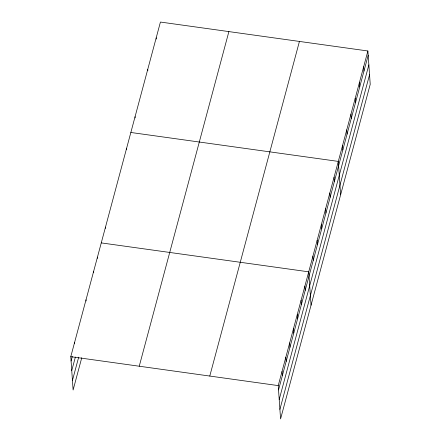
<?xml version="1.0" encoding="UTF-8"?>
<svg xmlns="http://www.w3.org/2000/svg" width="441" height="441" viewBox="0 0 441 441"><rect width="100%" height="100%" fill="white"/><g stroke="black" fill="none" stroke-linecap="round" stroke-linejoin="round"><path stroke-width="0.66" d="M81.772 357.695L73.112 390.015L70.781 356.675L160.43 22.05L367.888 50.985L370.22 84.325L280.57 418.95L278.238 385.605L367.888 50.985M71.084 360.997L72.296 356.471M71.756 370.572L75.389 357.001M72.445 380.44L78.68 357.171M139.24 366.223L228.89 31.598M209.778 376.057L299.428 41.437M278.536 389.932L368.191 55.307M279.208 399.507L368.858 64.882M279.897 409.375L369.547 74.749M130.85 132.476L338.302 161.406L340.634 194.751M101.265 242.903L308.717 271.832L311.048 305.178M70.781 356.675L278.238 385.605M363.66 66.756L363.963 71.084M359.432 82.533L359.735 86.86M355.209 98.31L355.512 102.632M350.981 114.081L351.284 118.409M346.753 129.858L347.056 134.185M342.53 145.635L342.828 149.957M334.074 177.183L334.377 181.51M329.851 192.96L330.149 197.281M325.623 208.736L325.927 213.058M321.395 224.508L321.698 228.835M317.167 240.284L317.47 244.612M312.945 256.061L313.248 260.383M304.907 286.055L305.211 290.382M301.098 300.277L301.401 304.604M297.284 314.499L297.587 318.826M293.474 328.721L293.778 333.043M289.665 342.944L289.969 347.265M285.856 357.16L286.159 361.488M282.047 371.383L282.35 375.71M156.208 37.827L156.29 39.062M147.752 69.375L147.84 70.61M135.073 116.7L135.161 117.934M126.622 148.253L126.71 149.488M105.487 227.126L105.575 228.361M97.455 257.125L97.538 258.36M93.641 271.342L93.729 272.582M86.023 299.786L86.111 301.021M74.59 342.453L74.678 343.688"/></g></svg>
